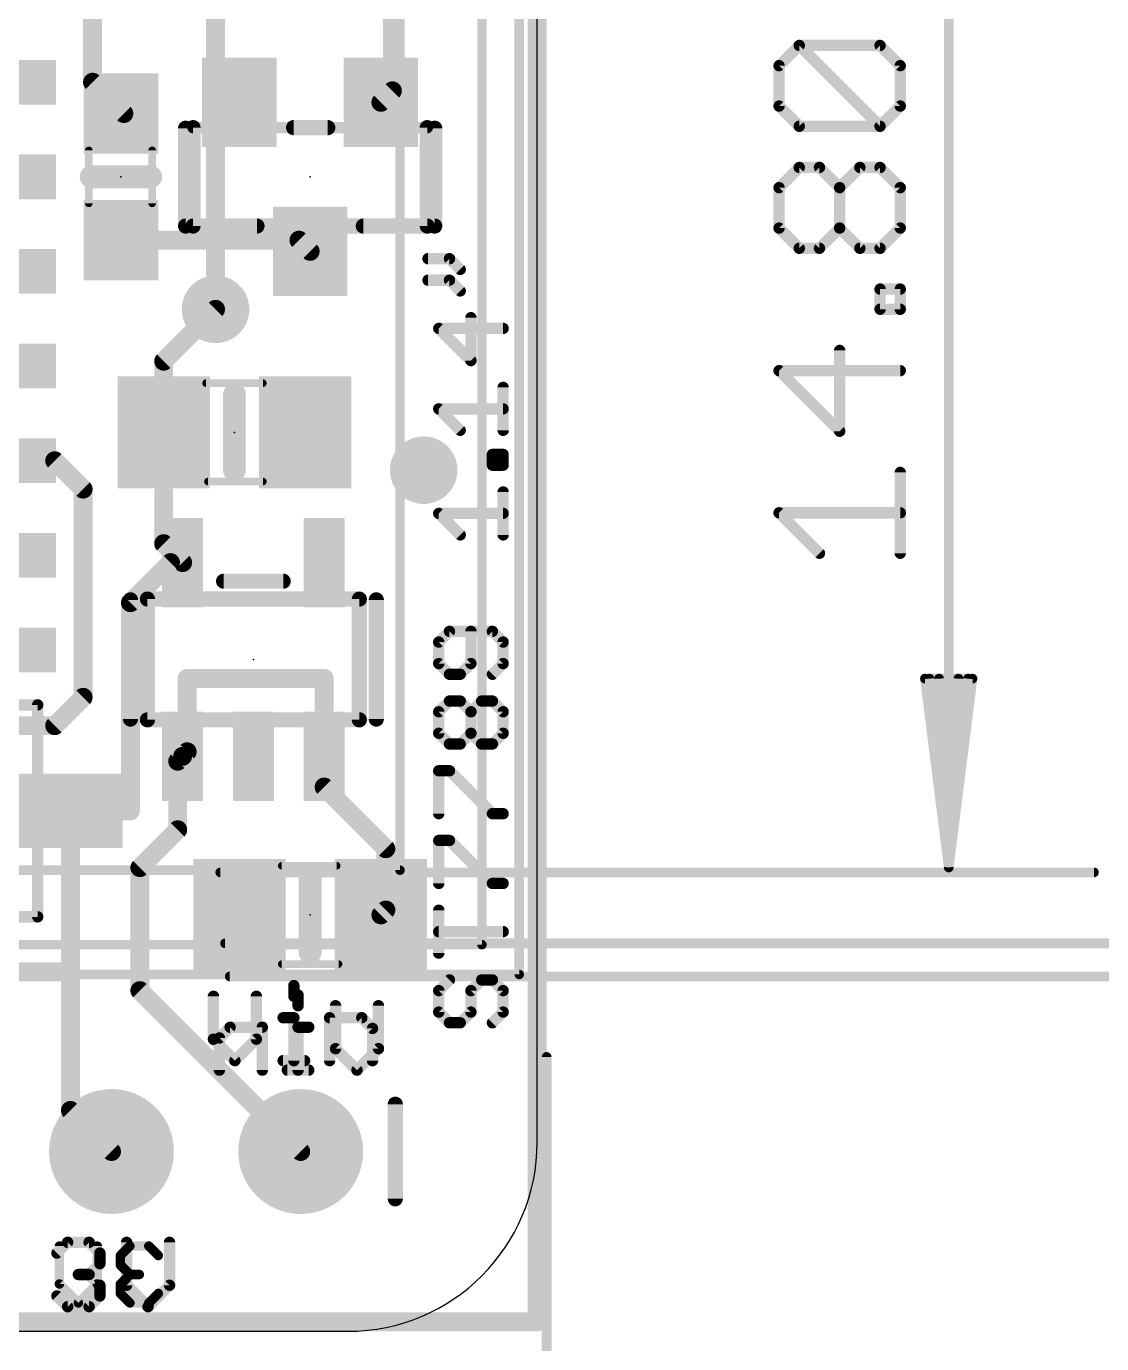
# Model space of a CAD drawing. Extents: x -17.3 to 47, y -18 to 22.9.
# Drawn here: x 23.37 to 37.8, y -8.93 to 8.75 of the extents above; entities that cross this region are included whole.
import ezdxf

# ---------------------------------------------------------------- set-up
doc = ezdxf.new("R2010")
doc.units = 0
for name, color, linetype in [('1', 12, 'CONTINUOUS'), ('16', 5, 'CONTINUOUS'), ('17', 110, 'CONTINUOUS'), ('18', 110, 'CONTINUOUS'), ('20', 53, 'CONTINUOUS'), ('21', 40, 'CONTINUOUS'), ('22', 6, 'CONTINUOUS'), ('23', 53, 'CONTINUOUS'), ('47', 253, 'CONTINUOUS'), ('51', 253, 'CONTINUOUS')]:
    doc.layers.add(name, color=color, linetype=linetype)

# ---------------------------------------------------------------- blocks, each defined once
blk = doc.blocks.new('RECT')
blk.add_solid([(-0.5, -0.5), (0.5, -0.5), (-0.5, 0.5), (0.5, 0.5)])
blk = doc.blocks.new('ROUNDP')
at = {"const_width": 0.5}
blk.add_lwpolyline([(0, -0.25, 1), (0, 0.25, 1), (0, -0.25)], format="xyb", dxfattribs=at)
blk = doc.blocks.new('ROUNDV')
at = {"const_width": 0.5}
blk.add_lwpolyline([(0, -0.25, 1), (0, 0.25, 1), (0, -0.25)], format="xyb", dxfattribs=at)

msp = doc.modelspace()

# ---------------------------------------------------------------- linework, layer by layer
at = {"layer": '1', "const_width": 0.254}
for points in [[(30.226, -8.636), (30.226, 13.843)], [(24.257, 9.779), (24.257, 8.001)], [(28.282, 9.652), (28.282, 7.885)], [(24.257, 8.001), (24.677, 7.581)], [(28.282, 7.885), (28.128, 7.731)], [(24.677, 7.581), (24.638, 7.581)], [(24.638, 5.881), (27.028, 5.881)], [(27.028, 5.881), (27.178, 5.731)], [(25.212, 4.257), (25.908, 4.953)], [(25.212, 3.302), (25.212, 4.257)], [(25.212, 1.8081), (25.212, 3.302)], [(23.749, 2.921), (22.666, 2.921)], [(24.13, 2.54), (23.749, 2.921)], [(24.13, -0.254), (24.13, 2.54)], [(25.466, 1.5541), (25.212, 1.8081)], [(25.3031, 1.5541), (24.765, 1.016)], [(25.3031, 1.5541), (25.466, 1.5541)], [(24.765, 1.016), (24.765, -1.778)], [(25.527, 0), (27.366, 0)], [(25.527, 0), (25.527, -0.9851)], [(27.366, -1.0461), (27.366, 0)], [(23.749, -0.635), (24.13, -0.254)], [(23.114, -0.635), (23.749, -0.635)], [(25.527, -0.9851), (25.466, -1.0461)], [(25.4, -1.1121), (25.466, -1.0461)], [(25.4, -2.032), (25.4, -1.1121)], [(27.366, -1.0461), (27.366, -1.458)], [(27.366, -1.458), (28.194, -2.286)], [(23.96, -1.778), (23.96, -3.937)], [(24.765, -1.778), (23.96, -1.778)], [(24.892, -2.54), (25.4, -2.032)], [(28.194, -2.286), (28.194, -3.109)], [(24.892, -4.191), (24.892, -2.54)], [(28.194, -3.109), (28.128, -3.175)], [(20.281, -3.937), (23.96, -3.937)], [(23.96, -3.937), (23.96, -5.799)], [(24.892, -4.191), (27.051, -6.35)], [(24.511, -6.35), (23.96, -5.799)], [(-1.397, -8.636), (30.226, -8.636)]]:
    msp.add_lwpolyline(points, dxfattribs=at)
at = {"layer": '1', "const_width": 0.127}
for points in [[(24.3019, 8.0459, 1), (24.2121, 7.9561)], [(24.1935, 8.001, 1), (24.3205, 8.001)], [(28.3269, 7.8401, 1), (28.2371, 7.9299)], [(28.0831, 7.7759, 1), (28.1729, 7.6861)], [(28.2185, 7.885, 1), (28.3455, 7.885)], [(24.638, 7.6445, 1), (24.638, 7.5175)], [(24.6321, 7.5361, 1), (24.7219, 7.6259)], [(24.677, 7.5175, 1), (24.677, 7.6445)], [(24.638, 5.9445, 1), (24.638, 5.8175)], [(27.0729, 5.9259, 1), (26.9831, 5.8361)], [(27.028, 5.8175, 1), (27.028, 5.9445)], [(27.1331, 5.6861, 1), (27.2229, 5.7759)], [(25.9529, 4.9081, 1), (25.8631, 4.9979)], [(25.2755, 4.257, 1), (25.1485, 4.257)], [(25.1671, 4.3019, 1), (25.2569, 4.2121)], [(25.2755, 3.302, 1), (25.1485, 3.302)], [(25.1485, 3.302, 1), (25.2755, 3.302)], [(23.7939, 2.9659, 1), (23.7041, 2.8761)], [(23.749, 2.8575, 1), (23.749, 2.9845)], [(24.1935, 2.54, 1), (24.0665, 2.54)], [(24.0851, 2.4951, 1), (24.1749, 2.5849)], [(25.2569, 1.853, 1), (25.1671, 1.7632)], [(25.1485, 1.8081, 1), (25.2755, 1.8081)], [(25.3031, 1.6176, 1), (25.3031, 1.4906)], [(25.348, 1.5092, 1), (25.2582, 1.599)], [(25.4211, 1.5092, 1), (25.5109, 1.599)], [(25.466, 1.4906, 1), (25.466, 1.6176)], [(24.8285, 1.016, 1), (24.7015, 1.016)], [(24.7201, 1.0609, 1), (24.8099, 0.9711)], [(25.527, 0.0635, 1), (25.527, -0.0635)], [(25.5905, 0, 1), (25.4635, 0)], [(27.4295, 0, 1), (27.3025, 0)], [(27.366, -0.0635, 1), (27.366, 0.0635)], [(24.1749, -0.2989, 1), (24.0851, -0.2091)], [(24.0665, -0.254, 1), (24.1935, -0.254)], [(23.7041, -0.5901, 1), (23.7939, -0.6799)], [(23.749, -0.6985, 1), (23.749, -0.5715)], [(25.5719, -1.03, 1), (25.4821, -0.9402)], [(25.4635, -1.1121, 1), (25.3365, -1.1121)], [(25.3551, -1.0672, 1), (25.4449, -1.157)], [(25.4211, -1.0012, 1), (25.5109, -1.091)], [(25.5109, -1.091, 1), (25.4211, -1.0012)], [(25.4635, -0.9851, 1), (25.5905, -0.9851)], [(27.4295, -1.0461, 1), (27.3025, -1.0461)], [(27.3025, -1.0461, 1), (27.4295, -1.0461)], [(27.4109, -1.4131, 1), (27.3211, -1.5029)], [(27.3025, -1.458, 1), (27.4295, -1.458)], [(24.0235, -1.778, 1), (23.8965, -1.778)], [(23.96, -1.7145, 1), (23.96, -1.8415)], [(24.7015, -1.778, 1), (24.8285, -1.778)], [(24.765, -1.8415, 1), (24.765, -1.7145)], [(25.4449, -2.0769, 1), (25.3551, -1.9871)], [(25.3365, -2.032, 1), (25.4635, -2.032)], [(28.2575, -2.286, 1), (28.1305, -2.286)], [(28.1491, -2.3309, 1), (28.2389, -2.2411)], [(24.9555, -2.54, 1), (24.8285, -2.54)], [(24.8471, -2.4951, 1), (24.9369, -2.5849)], [(28.2389, -3.1539, 1), (28.1491, -3.0641)], [(28.0831, -3.1301, 1), (28.1729, -3.2199)], [(28.1305, -3.109, 1), (28.2575, -3.109)], [(24.0235, -3.937, 1), (23.8965, -3.937)], [(23.8965, -3.937, 1), (24.0235, -3.937)], [(23.96, -4.0005, 1), (23.96, -3.8735)], [(24.9369, -4.1461, 1), (24.8471, -4.2359)], [(24.8285, -4.191, 1), (24.9555, -4.191)], [(24.0049, -5.7541, 1), (23.9151, -5.8439)], [(23.8965, -5.799, 1), (24.0235, -5.799)], [(24.4661, -6.3949, 1), (24.5559, -6.3051)], [(27.0061, -6.3949, 1), (27.0959, -6.3051)], [(30.1625, -8.636, 1), (30.2895, -8.636)], [(30.226, -8.6995, 1), (30.226, -8.5725)]]:
    msp.add_lwpolyline(points, format="xyb", dxfattribs=at)
at = {"layer": '16', "const_width": 0.254}
for points in [[(30.226, -8.636), (30.226, 13.843)], [(25.908, 4.953), (25.908, 9.525)], [(-1.397, -8.636), (30.226, -8.636)]]:
    msp.add_lwpolyline(points, dxfattribs=at)
at = {"layer": '16', "const_width": 0.127}
for points in [[(25.8445, 4.953, 1), (25.9715, 4.953)], [(30.1625, -8.636, 1), (30.2895, -8.636)], [(30.226, -8.6995, 1), (30.226, -8.5725)]]:
    msp.add_lwpolyline(points, format="xyb", dxfattribs=at)
at = {"layer": '20'}
for p, q in [((30.226, -6.223), (30.226, 16.51)), ((1.016, -8.763), (27.686, -8.763))]:
    msp.add_line(p, q, dxfattribs=at)
msp.add_arc((27.686, -6.223), 2.54, 270, 0, dxfattribs=at)
at = {"layer": '21'}
for points, const_width in [([(25.5056, 6.0706), (25.5056, 7.3834)], 0.2032), ([(26.9556, 7.3914), (27.4144, 7.3914)], 0.2032), ([(28.8504, 7.3834), (28.8504, 6.0706)], 0.2032), ([(24.238, 6.731), (25.038, 6.731)], 0.3048), ([(26.4644, 6.0706), (25.5056, 6.0706)], 0.2032), ([(28.8504, 6.0706), (27.8916, 6.0706)], 0.2032), ([(28.7604, 5.6323), (29.0485, 5.6323)], 0.1524), ([(29.0485, 5.6323), (29.1926, 5.4883)], 0.1524), ([(28.7604, 5.3442), (29.0485, 5.3442)], 0.1524), ([(29.0485, 5.3442), (29.1926, 5.2001)], 0.1524), ([(29.3366, 4.2646), (29.3366, 4.8409)], 0.1524), ([(29.7688, 4.6968), (28.9045, 4.6968)], 0.1524), ([(28.9045, 4.6968), (29.3366, 4.2646)], 0.1524), ([(26.162, 3.81), (26.162, 2.794)], 0.3048), ([(29.7688, 3.3291), (29.7688, 3.9053)], 0.1524), ([(29.1926, 3.3291), (28.9045, 3.6172)], 0.1524), ([(28.9045, 3.6172), (29.7688, 3.6172)], 0.1524), ([(29.6247, 2.8614), (29.6247, 3.0054)], 0.1524), ([(29.6247, 3.0054), (29.7688, 3.0054)], 0.1524), ([(29.7688, 3.0054), (29.7688, 2.8614)], 0.1524), ([(29.7688, 2.8614), (29.6247, 2.8614)], 0.1524), ([(29.7688, 1.9258), (29.7688, 2.5021)], 0.1524), ([(29.1926, 1.9258), (28.9045, 2.2139)], 0.1524), ([(28.9045, 2.2139), (29.7688, 2.2139)], 0.1524), ([(26.016, 1.304), (26.816, 1.304)], 0.2032), ([(24.766, 1.054), (24.766, -0.546)], 0.2032), ([(28.066, 1.054), (28.066, -0.546)], 0.2032), ([(29.0485, 0.631), (28.9045, 0.487)], 0.1524), ([(29.6247, 0.631), (29.0485, 0.631)], 0.1524), ([(29.3366, 0.1988), (29.3366, 0.631)], 0.1524), ([(29.7688, 0.487), (29.6247, 0.631)], 0.1524), ([(28.9045, 0.487), (28.9045, 0.1988)], 0.1524), ([(29.7688, 0.1988), (29.7688, 0.487)], 0.1524), ([(28.9045, 0.1988), (29.0485, 0.0548)], 0.1524), ([(29.1926, 0.0548), (29.3366, 0.1988)], 0.1524), ([(29.6247, 0.0548), (29.7688, 0.1988)], 0.1524), ([(29.0485, 0.0548), (29.1926, 0.0548)], 0.1524), ([(28.9045, -0.4486), (29.0485, -0.3045)], 0.1524), ([(29.0485, -0.3045), (29.1926, -0.3045)], 0.1524), ([(29.1926, -0.3045), (29.3366, -0.4486)], 0.1524), ([(29.3366, -0.4486), (29.4807, -0.3045)], 0.1524), ([(29.4807, -0.3045), (29.6247, -0.3045)], 0.1524), ([(29.6247, -0.3045), (29.7688, -0.4486)], 0.1524), ([(28.9045, -0.7367), (28.9045, -0.4486)], 0.1524), ([(29.3366, -0.7367), (29.3366, -0.4486)], 0.1524), ([(29.7688, -0.4486), (29.7688, -0.7367)], 0.1524), ([(29.0485, -0.8807), (28.9045, -0.7367)], 0.1524), ([(29.3366, -0.7367), (29.1926, -0.8807)], 0.1524), ([(29.4807, -0.8807), (29.3366, -0.7367)], 0.1524), ([(29.7688, -0.7367), (29.6247, -0.8807)], 0.1524), ([(29.1926, -0.8807), (29.0485, -0.8807)], 0.1524), ([(29.6247, -0.8807), (29.4807, -0.8807)], 0.1524), ([(28.9045, -1.8162), (28.9045, -1.24)], 0.1524), ([(28.9045, -1.24), (29.0485, -1.24)], 0.1524), ([(29.0485, -1.24), (29.6247, -1.8162)], 0.1524), ([(29.6247, -1.8162), (29.7688, -1.8162)], 0.1524), ([(28.9045, -2.7518), (28.9045, -2.1755)], 0.1524), ([(28.9045, -2.1755), (29.0485, -2.1755)], 0.1524), ([(29.0485, -2.1755), (29.6247, -2.7518)], 0.1524), ([(27.178, -3.683), (27.178, -2.667)], 0.3048), ([(29.6247, -2.7518), (29.7688, -2.7518)], 0.1524), ([(28.9045, -3.6873), (28.9045, -3.1111)], 0.1524), ([(29.7688, -3.3992), (28.9045, -3.3992)], 0.1524), ([(26.9594, -4.1224), (26.9594, -4.2665)], 0.1524), ([(29.0485, -4.0466), (28.9045, -4.1906)], 0.1524), ([(29.3366, -4.1906), (29.4807, -4.0466)], 0.1524), ([(29.4807, -4.0466), (29.6247, -4.0466)], 0.1524), ([(29.6247, -4.0466), (29.7688, -4.1906)], 0.1524), ([(25.8798, -4.2665), (25.8798, -4.8427)], 0.1524), ([(26.4561, -4.8427), (26.4561, -4.2665)], 0.1524), ([(28.9045, -4.1906), (28.9045, -4.4787)], 0.1524), ([(29.3366, -4.4787), (29.3366, -4.1906)], 0.1524), ([(29.7688, -4.1906), (29.7688, -4.4787)], 0.1524), ([(28.9045, -4.4787), (29.0485, -4.6228)], 0.1524), ([(29.1926, -4.6228), (29.3366, -4.4787)], 0.1524), ([(29.7688, -4.4787), (29.6247, -4.6228)], 0.1524), ([(26.8154, -4.5546), (26.9594, -4.5546)], 0.1524), ([(26.9594, -4.5546), (26.9594, -5.1308)], 0.1524), ([(27.439, -5.1308), (27.439, -4.5546)], 0.1524), ([(27.439, -4.5546), (27.8712, -4.5546)], 0.1524), ([(27.8712, -4.5546), (28.0153, -4.6986)], 0.1524), ([(29.0485, -4.6228), (29.1926, -4.6228)], 0.1524), ([(25.8798, -4.8427), (26.168, -5.1308)], 0.1524), ([(26.168, -5.1308), (26.4561, -4.8427)], 0.1524), ([(28.0153, -4.6986), (28.0153, -5.1308)], 0.1524), ([(26.8154, -5.1308), (27.1035, -5.1308)], 0.1524), ([(23.7787, -7.7125), (23.9227, -7.5685)], 0.1524), ([(23.9227, -7.5685), (24.2109, -7.5685)], 0.1524), ([(24.2109, -7.5685), (24.3549, -7.7125)], 0.1524), ([(24.7142, -7.5685), (24.7142, -8.1447)], 0.1524), ([(25.2904, -8.1447), (25.2904, -7.5685)], 0.1524), ([(24.3549, -7.7125), (24.3549, -7.8566)], 0.1524), ([(24.2109, -8.0006), (24.0668, -8.0006)], 0.1524), ([(24.3549, -7.8566), (24.2109, -8.0006)], 0.1524), ([(24.2109, -8.0006), (24.3549, -8.1447)], 0.1524), ([(24.3549, -8.1447), (24.3549, -8.2887)], 0.1524), ([(24.7142, -8.1447), (25.0023, -8.4328)], 0.1524), ([(25.0023, -8.4328), (25.2904, -8.1447)], 0.1524), ([(23.9227, -8.4328), (23.7787, -8.2887)], 0.1524), ([(24.3549, -8.2887), (24.2109, -8.4328)], 0.1524), ([(24.2109, -8.4328), (23.9227, -8.4328)], 0.1524)]:
    msp.add_lwpolyline(points, dxfattribs=dict(at, const_width=const_width))
for points, const_width in [([(25.5564, 7.3834, 1), (25.4548, 7.3834)], 0.1016), ([(26.9556, 7.4422, 1), (26.9556, 7.3406)], 0.1016), ([(27.4144, 7.3406, 1), (27.4144, 7.4422)], 0.1016), ([(28.9012, 7.3834, 1), (28.7996, 7.3834)], 0.1016), ([(24.238, 6.8072, 1), (24.238, 6.6548)], 0.1524), ([(25.038, 6.6548, 1), (25.038, 6.8072)], 0.1524), ([(25.5056, 6.1214, 1), (25.5056, 6.0198)], 0.1016), ([(25.4548, 6.0706, 1), (25.5564, 6.0706)], 0.1016), ([(26.4644, 6.0198, 1), (26.4644, 6.1214)], 0.1016), ([(27.8916, 6.1214, 1), (27.8916, 6.0198)], 0.1016), ([(28.7996, 6.0706, 1), (28.9012, 6.0706)], 0.1016), ([(28.8504, 6.0198, 1), (28.8504, 6.1214)], 0.1016), ([(28.7604, 5.6704, 1), (28.7604, 5.5942)], 0.0762), ([(29.0755, 5.6593, 1), (29.0216, 5.6054)], 0.0762), ([(29.0485, 5.5942, 1), (29.0485, 5.6704)], 0.0762), ([(29.1656, 5.4613, 1), (29.2195, 5.5152)], 0.0762), ([(28.7604, 5.3823, 1), (28.7604, 5.3061)], 0.0762), ([(29.0755, 5.3711, 1), (29.0216, 5.3173)], 0.0762), ([(29.0485, 5.3061, 1), (29.0485, 5.3823)], 0.0762), ([(29.1656, 5.1732, 1), (29.2195, 5.2271)], 0.0762), ([(29.3747, 4.8409, 1), (29.2985, 4.8409)], 0.0762), ([(28.9045, 4.7349, 1), (28.9045, 4.6587)], 0.0762), ([(28.9314, 4.7237, 1), (28.8775, 4.6699)], 0.0762), ([(29.7688, 4.6587, 1), (29.7688, 4.7349)], 0.0762), ([(29.2985, 4.2646, 1), (29.3747, 4.2646)], 0.0762), ([(29.3097, 4.2377, 1), (29.3636, 4.2916)], 0.0762), ([(26.2382, 3.81, 1), (26.0858, 3.81)], 0.1524), ([(29.8069, 3.9053, 1), (29.7307, 3.9053)], 0.0762), ([(28.9314, 3.6442, 1), (28.8775, 3.5903)], 0.0762), ([(28.9045, 3.6553, 1), (28.9045, 3.5791)], 0.0762), ([(29.7688, 3.5791, 1), (29.7688, 3.6553)], 0.0762), ([(29.1656, 3.3022, 1), (29.2195, 3.3561)], 0.0762), ([(29.7307, 3.3291, 1), (29.8069, 3.3291)], 0.0762), ([(29.6628, 3.0054, 1), (29.5866, 3.0054)], 0.0762), ([(29.6247, 3.0435, 1), (29.6247, 2.9673)], 0.0762), ([(29.8069, 3.0054, 1), (29.7307, 3.0054)], 0.0762), ([(29.7688, 2.9673, 1), (29.7688, 3.0435)], 0.0762), ([(26.0858, 2.794, 1), (26.2382, 2.794)], 0.1524), ([(29.6247, 2.8995, 1), (29.6247, 2.8233)], 0.0762), ([(29.5866, 2.8614, 1), (29.6628, 2.8614)], 0.0762), ([(29.7307, 2.8614, 1), (29.8069, 2.8614)], 0.0762), ([(29.7688, 2.8233, 1), (29.7688, 2.8995)], 0.0762), ([(29.8069, 2.5021, 1), (29.7307, 2.5021)], 0.0762), ([(28.9314, 2.2409, 1), (28.8775, 2.187)], 0.0762), ([(28.9045, 2.252, 1), (28.9045, 2.1758)], 0.0762), ([(29.7688, 2.1758, 1), (29.7688, 2.252)], 0.0762), ([(29.1656, 1.8989, 1), (29.2195, 1.9528)], 0.0762), ([(29.7307, 1.9258, 1), (29.8069, 1.9258)], 0.0762), ([(26.016, 1.3548, 1), (26.016, 1.2532)], 0.1016), ([(26.816, 1.2532, 1), (26.816, 1.3548)], 0.1016), ([(24.8168, 1.054, 1), (24.7152, 1.054)], 0.1016), ([(28.1168, 1.054, 1), (28.0152, 1.054)], 0.1016), ([(29.0485, 0.6691, 1), (29.0485, 0.5929)], 0.0762), ([(29.0755, 0.6041, 1), (29.0216, 0.658)], 0.0762), ([(29.3747, 0.631, 1), (29.2985, 0.631)], 0.0762), ([(29.6517, 0.658, 1), (29.5978, 0.6041)], 0.0762), ([(29.6247, 0.5929, 1), (29.6247, 0.6691)], 0.0762), ([(28.8775, 0.5139, 1), (28.9314, 0.46)], 0.0762), ([(28.9426, 0.487, 1), (28.8664, 0.487)], 0.0762), ([(29.8069, 0.487, 1), (29.7307, 0.487)], 0.0762), ([(29.7419, 0.46, 1), (29.7957, 0.5139)], 0.0762), ([(28.9314, 0.2258, 1), (28.8775, 0.1719)], 0.0762), ([(28.8664, 0.1988, 1), (28.9426, 0.1988)], 0.0762), ([(29.2985, 0.1988, 1), (29.3747, 0.1988)], 0.0762), ([(29.3636, 0.1719, 1), (29.3097, 0.2258)], 0.0762), ([(29.7307, 0.1988, 1), (29.8069, 0.1988)], 0.0762), ([(29.7957, 0.1719, 1), (29.7419, 0.2258)], 0.0762), ([(29.0485, 0.0929, 1), (29.0485, 0.0167)], 0.0762), ([(29.0216, 0.0279, 1), (29.0755, 0.0817)], 0.0762), ([(29.1656, 0.0817, 1), (29.2195, 0.0279)], 0.0762), ([(29.1926, 0.0167, 1), (29.1926, 0.0929)], 0.0762), ([(29.5978, 0.0817, 1), (29.6517, 0.0279)], 0.0762), ([(29.0485, -0.2664, 1), (29.0485, -0.3426)], 0.0762), ([(29.0755, -0.3314, 1), (29.0216, -0.2776)], 0.0762), ([(29.2195, -0.2776, 1), (29.1656, -0.3314)], 0.0762), ([(29.1926, -0.3426, 1), (29.1926, -0.2664)], 0.0762), ([(29.4807, -0.2664, 1), (29.4807, -0.3426)], 0.0762), ([(29.5076, -0.3314, 1), (29.4537, -0.2776)], 0.0762), ([(29.6517, -0.2776, 1), (29.5978, -0.3314)], 0.0762), ([(29.6247, -0.3426, 1), (29.6247, -0.2664)], 0.0762), ([(24.7152, -0.546, 1), (24.8168, -0.546)], 0.1016), ([(28.0152, -0.546, 1), (28.1168, -0.546)], 0.1016), ([(28.8775, -0.4216, 1), (28.9314, -0.4755)], 0.0762), ([(28.9426, -0.4486, 1), (28.8664, -0.4486)], 0.0762), ([(29.3747, -0.4486, 1), (29.2985, -0.4486)], 0.0762), ([(29.3097, -0.4216, 1), (29.3636, -0.4755)], 0.0762), ([(29.3097, -0.4755, 1), (29.3636, -0.4216)], 0.0762), ([(29.8069, -0.4486, 1), (29.7307, -0.4486)], 0.0762), ([(29.7419, -0.4755, 1), (29.7957, -0.4216)], 0.0762), ([(28.9314, -0.7097, 1), (28.8775, -0.7636)], 0.0762), ([(28.8664, -0.7367, 1), (28.9426, -0.7367)], 0.0762), ([(29.3636, -0.7097, 1), (29.3097, -0.7636)], 0.0762), ([(29.2985, -0.7367, 1), (29.3747, -0.7367)], 0.0762), ([(29.3636, -0.7636, 1), (29.3097, -0.7097)], 0.0762), ([(29.7307, -0.7367, 1), (29.8069, -0.7367)], 0.0762), ([(29.7957, -0.7636, 1), (29.7419, -0.7097)], 0.0762), ([(29.0485, -0.8426, 1), (29.0485, -0.9188)], 0.0762), ([(29.0216, -0.9077, 1), (29.0755, -0.8538)], 0.0762), ([(29.1656, -0.8538, 1), (29.2195, -0.9077)], 0.0762), ([(29.1926, -0.9188, 1), (29.1926, -0.8426)], 0.0762), ([(29.4807, -0.8426, 1), (29.4807, -0.9188)], 0.0762), ([(29.4537, -0.9077, 1), (29.5076, -0.8538)], 0.0762), ([(29.5978, -0.8538, 1), (29.6517, -0.9077)], 0.0762), ([(29.6247, -0.9188, 1), (29.6247, -0.8426)], 0.0762), ([(28.9426, -1.24, 1), (28.8664, -1.24)], 0.0762), ([(28.9045, -1.2019, 1), (28.9045, -1.2781)], 0.0762), ([(29.0755, -1.2131, 1), (29.0216, -1.267)], 0.0762), ([(29.0485, -1.2781, 1), (29.0485, -1.2019)], 0.0762), ([(29.6247, -1.7781, 1), (29.6247, -1.8543)], 0.0762), ([(29.5978, -1.8432, 1), (29.6517, -1.7893)], 0.0762), ([(29.7688, -1.8543, 1), (29.7688, -1.7781)], 0.0762), ([(28.8664, -1.8162, 1), (28.9426, -1.8162)], 0.0762), ([(28.9426, -2.1755, 1), (28.8664, -2.1755)], 0.0762), ([(28.9045, -2.1374, 1), (28.9045, -2.2136)], 0.0762), ([(29.0755, -2.1486, 1), (29.0216, -2.2025)], 0.0762), ([(29.0485, -2.2136, 1), (29.0485, -2.1374)], 0.0762), ([(27.2542, -2.667, 1), (27.1018, -2.667)], 0.1524), ([(28.8664, -2.7518, 1), (28.9426, -2.7518)], 0.0762), ([(29.6247, -2.7137, 1), (29.6247, -2.7899)], 0.0762), ([(29.5978, -2.7787, 1), (29.6517, -2.7248)], 0.0762), ([(29.7688, -2.7899, 1), (29.7688, -2.7137)], 0.0762), ([(28.9426, -3.1111, 1), (28.8664, -3.1111)], 0.0762), ([(28.9045, -3.3611, 1), (28.9045, -3.4373)], 0.0762), ([(29.7688, -3.4373, 1), (29.7688, -3.3611)], 0.0762), ([(27.1018, -3.683, 1), (27.2542, -3.683)], 0.1524), ([(28.8664, -3.6873, 1), (28.9426, -3.6873)], 0.0762), ([(26.9975, -4.1224, 1), (26.9213, -4.1224)], 0.0762), ([(29.0755, -4.0735, 1), (29.0216, -4.0196)], 0.0762), ([(29.4807, -4.0085, 1), (29.4807, -4.0847)], 0.0762), ([(29.5076, -4.0735, 1), (29.4537, -4.0196)], 0.0762), ([(29.6517, -4.0196, 1), (29.5978, -4.0735)], 0.0762), ([(29.6247, -4.0847, 1), (29.6247, -4.0085)], 0.0762), ([(25.9179, -4.2665, 1), (25.8417, -4.2665)], 0.0762), ([(26.4942, -4.2665, 1), (26.418, -4.2665)], 0.0762), ([(26.9213, -4.2665, 1), (26.9975, -4.2665)], 0.0762), ([(28.8775, -4.1637, 1), (28.9314, -4.2176)], 0.0762), ([(28.9426, -4.1906, 1), (28.8664, -4.1906)], 0.0762), ([(29.3747, -4.1906, 1), (29.2985, -4.1906)], 0.0762), ([(29.3097, -4.1637, 1), (29.3636, -4.2176)], 0.0762), ([(29.8069, -4.1906, 1), (29.7307, -4.1906)], 0.0762), ([(29.7419, -4.2176, 1), (29.7957, -4.1637)], 0.0762), ([(28.9314, -4.4518, 1), (28.8775, -4.5057)], 0.0762), ([(29.3636, -4.5057, 1), (29.3097, -4.4518)], 0.0762), ([(29.7957, -4.5057, 1), (29.7419, -4.4518)], 0.0762), ([(26.8154, -4.5165, 1), (26.8154, -4.5927)], 0.0762), ([(26.9975, -4.5546, 1), (26.9213, -4.5546)], 0.0762), ([(26.9594, -4.5927, 1), (26.9594, -4.5165)], 0.0762), ([(27.4771, -4.5546, 1), (27.4009, -4.5546)], 0.0762), ([(27.439, -4.5165, 1), (27.439, -4.5927)], 0.0762), ([(27.8981, -4.5276, 1), (27.8443, -4.5815)], 0.0762), ([(27.8712, -4.5927, 1), (27.8712, -4.5165)], 0.0762), ([(28.8664, -4.4787, 1), (28.9426, -4.4787)], 0.0762), ([(29.0485, -4.5847, 1), (29.0485, -4.6609)], 0.0762), ([(29.0216, -4.6497, 1), (29.0755, -4.5959)], 0.0762), ([(29.1656, -4.5959, 1), (29.2195, -4.6497)], 0.0762), ([(29.1926, -4.6609, 1), (29.1926, -4.5847)], 0.0762), ([(29.2985, -4.4787, 1), (29.3747, -4.4787)], 0.0762), ([(29.5978, -4.5959, 1), (29.6517, -4.6497)], 0.0762), ([(29.7307, -4.4787, 1), (29.8069, -4.4787)], 0.0762), ([(25.9068, -4.8157, 1), (25.8529, -4.8696)], 0.0762), ([(26.483, -4.8696, 1), (26.4291, -4.8157)], 0.0762), ([(28.0534, -4.6986, 1), (27.9772, -4.6986)], 0.0762), ([(27.9883, -4.7256, 1), (28.0422, -4.6717)], 0.0762), ([(25.8417, -4.8427, 1), (25.9179, -4.8427)], 0.0762), ([(26.418, -4.8427, 1), (26.4942, -4.8427)], 0.0762), ([(26.141, -5.1039, 1), (26.1949, -5.1577)], 0.0762), ([(26.141, -5.1577, 1), (26.1949, -5.1039)], 0.0762), ([(26.8154, -5.0927, 1), (26.8154, -5.1689)], 0.0762), ([(26.9213, -5.1308, 1), (26.9975, -5.1308)], 0.0762), ([(27.1035, -5.1689, 1), (27.1035, -5.0927)], 0.0762), ([(27.4009, -5.1308, 1), (27.4771, -5.1308)], 0.0762), ([(27.9772, -5.1308, 1), (28.0534, -5.1308)], 0.0762), ([(23.9227, -7.5304, 1), (23.9227, -7.6066)], 0.0762), ([(23.9497, -7.5954, 1), (23.8958, -7.5415)], 0.0762), ([(24.2378, -7.5415, 1), (24.1839, -7.5954)], 0.0762), ([(24.2109, -7.6066, 1), (24.2109, -7.5304)], 0.0762), ([(24.7523, -7.5685, 1), (24.6761, -7.5685)], 0.0762), ([(25.3285, -7.5685, 1), (25.2523, -7.5685)], 0.0762), ([(23.7517, -7.6856, 1), (23.8056, -7.7395)], 0.0762), ([(24.393, -7.7125, 1), (24.3168, -7.7125)], 0.0762), ([(24.328, -7.7395, 1), (24.3818, -7.6856)], 0.0762), ([(24.0668, -7.9625, 1), (24.0668, -8.0387)], 0.0762), ([(24.2378, -7.9737, 1), (24.1839, -8.0276)], 0.0762), ([(24.1839, -7.9737, 1), (24.2378, -8.0276)], 0.0762), ([(24.2109, -8.0387, 1), (24.2109, -7.9625)], 0.0762), ([(24.3168, -7.8566, 1), (24.393, -7.8566)], 0.0762), ([(24.3818, -7.8835, 1), (24.328, -7.8296)], 0.0762), ([(24.393, -8.1447, 1), (24.3168, -8.1447)], 0.0762), ([(24.328, -8.1716, 1), (24.3818, -8.1177)], 0.0762), ([(24.7411, -8.1177, 1), (24.6873, -8.1716)], 0.0762), ([(24.6761, -8.1447, 1), (24.7523, -8.1447)], 0.0762), ([(25.2523, -8.1447, 1), (25.3285, -8.1447)], 0.0762), ([(25.3174, -8.1716, 1), (25.2635, -8.1177)], 0.0762), ([(23.8056, -8.2618, 1), (23.7517, -8.3157)], 0.0762), ([(24.3168, -8.2887, 1), (24.393, -8.2887)], 0.0762), ([(24.3818, -8.3157, 1), (24.328, -8.2618)], 0.0762), ([(23.9227, -8.3947, 1), (23.9227, -8.4709)], 0.0762), ([(23.8958, -8.4597, 1), (23.9497, -8.4059)], 0.0762), ([(24.1839, -8.4059, 1), (24.2378, -8.4597)], 0.0762), ([(24.2109, -8.4709, 1), (24.2109, -8.3947)], 0.0762), ([(24.9754, -8.4059, 1), (25.0293, -8.4597)], 0.0762), ([(24.9754, -8.4597, 1), (25.0293, -8.4059)], 0.0762)]:
    msp.add_lwpolyline(points, format="xyb", dxfattribs=dict(at, const_width=const_width))
at = {"layer": '22'}
for points, const_width in [([(29.984, 13.626), (29.984, -3.974)], 0.127), ([(29.484, -3.574), (29.484, 13.226)], 0.127), ([(28.384, -2.574), (28.384, 12.226)], 0.127), ([(3.484, -2.574), (28.384, -2.574)], 0.127), ([(-0.316, -3.574), (29.484, -3.574)], 0.127), ([(29.984, -3.974), (-1.016, -3.974)], 0.127), ([(27.0156, -4.2494), (27.0156, -4.3935)], 0.1524), ([(27.5189, -4.9697), (27.5189, -4.3935)], 0.1524), ([(28.0952, -4.3935), (28.0952, -4.9697)], 0.1524), ([(26.1038, -4.6816), (25.9597, -4.8256)], 0.1524), ([(25.9597, -4.8256), (25.9597, -5.2578)], 0.1524), ([(26.536, -4.6816), (26.1038, -4.6816)], 0.1524), ([(26.536, -5.2578), (26.536, -4.6816)], 0.1524), ([(27.1596, -4.6816), (27.0156, -4.6816)], 0.1524), ([(27.0156, -4.6816), (27.0156, -5.2578)], 0.1524), ([(27.807, -5.2578), (27.5189, -4.9697)], 0.1524), ([(28.0952, -4.9697), (27.807, -5.2578)], 0.1524), ([(27.1596, -5.2578), (26.8715, -5.2578)], 0.1524), ([(23.8121, -8.1278), (23.8121, -7.6194)], 0.127), ([(24.3205, -7.6194), (24.3205, -8.1278)], 0.127), ([(24.7578, -7.6194), (24.6306, -7.7465)], 0.127), ([(25.012, -7.6194), (24.7578, -7.6194)], 0.127), ([(25.1391, -7.7465), (25.012, -7.6194)], 0.127), ([(24.6306, -7.7465), (24.6306, -7.8736)], 0.127), ([(24.6306, -7.8736), (24.7578, -8.0007)], 0.127), ([(24.7578, -8.0007), (24.6306, -8.1278)], 0.127), ([(24.7578, -8.0007), (24.8849, -8.0007)], 0.127), ([(24.0663, -8.382), (23.8121, -8.1278)], 0.127), ([(24.3205, -8.1278), (24.0663, -8.382)], 0.127), ([(24.6306, -8.1278), (24.6306, -8.2549)], 0.127), ([(24.6306, -8.2549), (24.7578, -8.382)], 0.127), ([(25.012, -8.382), (25.1391, -8.2549)], 0.127), ([(24.7578, -8.382), (25.012, -8.382)], 0.127)]:
    msp.add_lwpolyline(points, dxfattribs=dict(at, const_width=const_width))
for points, const_width in [([(28.3523, -2.574, 1), (28.4157, -2.574)], 0.0635), ([(28.384, -2.6058, 1), (28.384, -2.5423)], 0.0635), ([(29.484, -3.6058, 1), (29.484, -3.5423)], 0.0635), ([(29.4523, -3.574, 1), (29.5158, -3.574)], 0.0635), ([(29.9523, -3.974, 1), (30.0158, -3.974)], 0.0635), ([(29.984, -4.0057, 1), (29.984, -3.9423)], 0.0635), ([(27.0537, -4.2494, 1), (26.9775, -4.2494)], 0.0762), ([(26.9775, -4.3935, 1), (27.0537, -4.3935)], 0.0762), ([(27.557, -4.3935, 1), (27.4808, -4.3935)], 0.0762), ([(28.1333, -4.3935, 1), (28.0571, -4.3935)], 0.0762), ([(25.9978, -4.8256, 1), (25.9216, -4.8256)], 0.0762), ([(25.9328, -4.7987, 1), (25.9867, -4.8526)], 0.0762), ([(26.1038, -4.6435, 1), (26.1038, -4.7197)], 0.0762), ([(26.1307, -4.7085, 1), (26.0769, -4.6546)], 0.0762), ([(26.5741, -4.6816, 1), (26.4979, -4.6816)], 0.0762), ([(26.536, -4.7197, 1), (26.536, -4.6435)], 0.0762), ([(27.0156, -4.6435, 1), (27.0156, -4.7197)], 0.0762), ([(27.0537, -4.6816, 1), (26.9775, -4.6816)], 0.0762), ([(27.1596, -4.7197, 1), (27.1596, -4.6435)], 0.0762), ([(27.5459, -4.9427, 1), (27.492, -4.9966)], 0.0762), ([(27.4808, -4.9697, 1), (27.557, -4.9697)], 0.0762), ([(28.0571, -4.9697, 1), (28.1333, -4.9697)], 0.0762), ([(28.1221, -4.9966, 1), (28.0682, -4.9427)], 0.0762), ([(25.9216, -5.2578, 1), (25.9978, -5.2578)], 0.0762), ([(26.4979, -5.2578, 1), (26.5741, -5.2578)], 0.0762), ([(26.8715, -5.2197, 1), (26.8715, -5.2959)], 0.0762), ([(26.9775, -5.2578, 1), (27.0537, -5.2578)], 0.0762), ([(27.1596, -5.2959, 1), (27.1596, -5.2197)], 0.0762), ([(27.7801, -5.2309, 1), (27.834, -5.2847)], 0.0762), ([(27.7801, -5.2847, 1), (27.834, -5.2309)], 0.0762), ([(23.8438, -7.6194, 1), (23.7803, -7.6194)], 0.0635), ([(24.3523, -7.6194, 1), (24.2888, -7.6194)], 0.0635), ([(24.7578, -7.5876, 1), (24.7578, -7.6511)], 0.0635), ([(24.7802, -7.6418, 1), (24.7353, -7.5969)], 0.0635), ([(25.0344, -7.5969, 1), (24.9895, -7.6418)], 0.0635), ([(25.012, -7.6511, 1), (25.012, -7.5876)], 0.0635), ([(24.6624, -7.7465, 1), (24.5989, -7.7465)], 0.0635), ([(24.6082, -7.724, 1), (24.6531, -7.7689)], 0.0635), ([(25.1166, -7.7689, 1), (25.1615, -7.724)], 0.0635), ([(24.6531, -7.8511, 1), (24.6082, -7.896)], 0.0635), ([(24.5989, -7.8736, 1), (24.6624, -7.8736)], 0.0635), ([(24.7578, -7.9689, 1), (24.7578, -8.0324)], 0.0635), ([(24.7802, -8.0231, 1), (24.7353, -7.9782)], 0.0635), ([(24.7353, -8.0231, 1), (24.7802, -7.9782)], 0.0635), ([(24.8849, -8.0324, 1), (24.8849, -7.9689)], 0.0635), ([(23.7803, -8.1278, 1), (23.8438, -8.1278)], 0.0635), ([(23.8345, -8.1053, 1), (23.7896, -8.1502)], 0.0635), ([(24.2888, -8.1278, 1), (24.3523, -8.1278)], 0.0635), ([(24.343, -8.1502, 1), (24.298, -8.1053)], 0.0635), ([(24.6624, -8.1278, 1), (24.5989, -8.1278)], 0.0635), ([(24.6082, -8.1053, 1), (24.6531, -8.1502)], 0.0635), ([(24.6531, -8.2324, 1), (24.6082, -8.2773)], 0.0635), ([(24.5989, -8.2549, 1), (24.6624, -8.2549)], 0.0635), ([(25.1615, -8.2773, 1), (25.1166, -8.2324)], 0.0635), ([(24.0438, -8.3595, 1), (24.0887, -8.4045)], 0.0635), ([(24.0438, -8.4045, 1), (24.0887, -8.3595)], 0.0635), ([(24.7578, -8.3502, 1), (24.7578, -8.4138)], 0.0635), ([(24.7353, -8.4045, 1), (24.7802, -8.3595)], 0.0635), ([(24.9895, -8.3595, 1), (25.0344, -8.4045)], 0.0635), ([(25.012, -8.4138, 1), (25.012, -8.3502)], 0.0635)]:
    msp.add_lwpolyline(points, format="xyb", dxfattribs=dict(at, const_width=const_width))
at = {"layer": '23'}
for p in [(24.638, 6.731), (27.178, 6.731), (26.162, 3.302), (26.416, 0.254), (27.178, -3.175)]:
    msp.add_point(p, dxfattribs=at)
at = {"layer": '47'}
for points, const_width in [([(35.7505, -2.5385), (35.7505, 12.127)], 0.13), ([(33.4728, 8.223), (33.744, 8.4942)], 0.1524), ([(33.744, 8.4942), (34.8286, 8.4942)], 0.1524), ([(34.8286, 7.4095), (33.744, 8.4942)], 0.1524), ([(34.8286, 8.4942), (35.0998, 8.223)], 0.1524), ([(33.4728, 7.6807), (33.4728, 8.223)], 0.1524), ([(35.0998, 8.223), (35.0998, 7.6807)], 0.1524), ([(33.744, 7.4095), (33.4728, 7.6807)], 0.1524), ([(35.0998, 7.6807), (34.8286, 7.4095)], 0.1524), ([(34.8286, 7.4095), (33.744, 7.4095)], 0.1524), ([(33.4728, 6.5858), (33.744, 6.857)], 0.1524), ([(33.744, 6.857), (34.0151, 6.857)], 0.1524), ([(34.0151, 6.857), (34.2863, 6.5858)], 0.1524), ([(34.2863, 6.5858), (34.5575, 6.857)], 0.1524), ([(34.5575, 6.857), (34.8286, 6.857)], 0.1524), ([(34.8286, 6.857), (35.0998, 6.5858)], 0.1524), ([(33.4728, 6.0435), (33.4728, 6.5858)], 0.1524), ([(34.2863, 6.0435), (34.2863, 6.5858)], 0.1524), ([(35.0998, 6.5858), (35.0998, 6.0435)], 0.1524), ([(33.744, 5.7723), (33.4728, 6.0435)], 0.1524), ([(34.2863, 6.0435), (34.0151, 5.7723)], 0.1524), ([(34.5575, 5.7723), (34.2863, 6.0435)], 0.1524), ([(35.0998, 6.0435), (34.8286, 5.7723)], 0.1524), ([(34.0151, 5.7723), (33.744, 5.7723)], 0.1524), ([(34.8286, 5.7723), (34.5575, 5.7723)], 0.1524), ([(34.8286, 4.9538), (34.8286, 5.2249)], 0.1524), ([(34.8286, 5.2249), (35.0998, 5.2249)], 0.1524), ([(35.0998, 5.2249), (35.0998, 4.9538)], 0.1524), ([(35.0998, 4.9538), (34.8286, 4.9538)], 0.1524), ([(34.2863, 3.3166), (34.2863, 4.4013)], 0.1524), ([(35.0998, 4.1301), (33.4728, 4.1301)], 0.1524), ([(33.4728, 4.1301), (34.2863, 3.3166)], 0.1524), ([(35.0998, 1.6795), (35.0998, 2.7641)], 0.1524), ([(34.0151, 1.6795), (33.4728, 2.2218)], 0.1524), ([(33.4728, 2.2218), (35.0998, 2.2218)], 0.1524), ([(35.7505, -2.5385), (35.4313, -0.0035)], 0.13), ([(35.4313, -0.0035), (36.0697, -0.0035)], 0.13), ([(35.7505, -2.5385), (35.4905, -0.0035)], 0.13), ([(35.7505, -2.5385), (35.6205, -0.0035)], 0.13), ([(36.0697, -0.0035), (35.7505, -2.5385)], 0.13), ([(35.8805, -0.0035), (35.7505, -2.5385)], 0.13), ([(36.0105, -0.0035), (35.7505, -2.5385)], 0.13), ([(25.9715, -2.6035), (37.7005, -2.6035)], 0.13), ([(26.035, -3.556), (42.1455, -3.556)], 0.13), ([(26.0985, -4.0005), (46.908, -4.0005)], 0.13), ([(30.353, -5.08), (30.353, -17.952)], 0.13)]:
    msp.add_lwpolyline(points, dxfattribs=dict(at, const_width=const_width))
for points, const_width in [([(33.7709, 8.5211, 1), (33.717, 8.4672)], 0.0762), ([(33.744, 8.5323, 1), (33.744, 8.4561)], 0.0762), ([(33.7709, 8.4672, 1), (33.717, 8.5211)], 0.0762), ([(34.8556, 8.5211, 1), (34.8017, 8.4672)], 0.0762), ([(34.8286, 8.4561, 1), (34.8286, 8.5323)], 0.0762), ([(33.5109, 8.223, 1), (33.4347, 8.223)], 0.0762), ([(33.4459, 8.2499, 1), (33.4998, 8.1961)], 0.0762), ([(35.1379, 8.223, 1), (35.0617, 8.223)], 0.0762), ([(35.0729, 8.1961, 1), (35.1267, 8.2499)], 0.0762), ([(33.4998, 7.7076, 1), (33.4459, 7.6537)], 0.0762), ([(33.4347, 7.6807, 1), (33.5109, 7.6807)], 0.0762), ([(35.0617, 7.6807, 1), (35.1379, 7.6807)], 0.0762), ([(35.1267, 7.6537, 1), (35.0729, 7.7076)], 0.0762), ([(33.744, 7.4476, 1), (33.744, 7.3714)], 0.0762), ([(33.717, 7.3826, 1), (33.7709, 7.4364)], 0.0762), ([(34.8017, 7.4364, 1), (34.8556, 7.3826)], 0.0762), ([(34.8017, 7.3826, 1), (34.8556, 7.4364)], 0.0762), ([(34.8286, 7.3714, 1), (34.8286, 7.4476)], 0.0762), ([(33.744, 6.8951, 1), (33.744, 6.8189)], 0.0762), ([(33.7709, 6.8301, 1), (33.717, 6.8839)], 0.0762), ([(34.0421, 6.8839, 1), (33.9882, 6.8301)], 0.0762), ([(34.0151, 6.8189, 1), (34.0151, 6.8951)], 0.0762), ([(34.5575, 6.8951, 1), (34.5575, 6.8189)], 0.0762), ([(34.5844, 6.8301, 1), (34.5305, 6.8839)], 0.0762), ([(34.8556, 6.8839, 1), (34.8017, 6.8301)], 0.0762), ([(34.8286, 6.8189, 1), (34.8286, 6.8951)], 0.0762), ([(33.5109, 6.5858, 1), (33.4347, 6.5858)], 0.0762), ([(33.4459, 6.6128, 1), (33.4998, 6.5589)], 0.0762), ([(34.3244, 6.5858, 1), (34.2482, 6.5858)], 0.0762), ([(34.2594, 6.6128, 1), (34.3132, 6.5589)], 0.0762), ([(34.2594, 6.5589, 1), (34.3132, 6.6128)], 0.0762), ([(35.1379, 6.5858, 1), (35.0617, 6.5858)], 0.0762), ([(35.0729, 6.5589, 1), (35.1267, 6.6128)], 0.0762), ([(33.4347, 6.0435, 1), (33.5109, 6.0435)], 0.0762), ([(33.4998, 6.0704, 1), (33.4459, 6.0166)], 0.0762), ([(34.2482, 6.0435, 1), (34.3244, 6.0435)], 0.0762), ([(34.3132, 6.0704, 1), (34.2594, 6.0166)], 0.0762), ([(34.3132, 6.0166, 1), (34.2594, 6.0704)], 0.0762), ([(35.0617, 6.0435, 1), (35.1379, 6.0435)], 0.0762), ([(35.1267, 6.0166, 1), (35.0729, 6.0704)], 0.0762), ([(33.744, 5.8104, 1), (33.744, 5.7342)], 0.0762), ([(33.717, 5.7454, 1), (33.7709, 5.7993)], 0.0762), ([(33.9882, 5.7993, 1), (34.0421, 5.7454)], 0.0762), ([(34.0151, 5.7342, 1), (34.0151, 5.8104)], 0.0762), ([(34.5575, 5.8104, 1), (34.5575, 5.7342)], 0.0762), ([(34.5305, 5.7454, 1), (34.5844, 5.7993)], 0.0762), ([(34.8017, 5.7993, 1), (34.8556, 5.7454)], 0.0762), ([(34.8286, 5.7342, 1), (34.8286, 5.8104)], 0.0762), ([(34.8667, 5.2249, 1), (34.7905, 5.2249)], 0.0762), ([(34.8286, 5.263, 1), (34.8286, 5.1868)], 0.0762), ([(35.1379, 5.2249, 1), (35.0617, 5.2249)], 0.0762), ([(35.0998, 5.1868, 1), (35.0998, 5.263)], 0.0762), ([(34.8286, 4.9919, 1), (34.8286, 4.9157)], 0.0762), ([(34.7905, 4.9538, 1), (34.8667, 4.9538)], 0.0762), ([(35.0617, 4.9538, 1), (35.1379, 4.9538)], 0.0762), ([(35.0998, 4.9157, 1), (35.0998, 4.9919)], 0.0762), ([(34.3244, 4.4013, 1), (34.2482, 4.4013)], 0.0762), ([(33.4728, 4.1682, 1), (33.4728, 4.092)], 0.0762), ([(33.4998, 4.157, 1), (33.4459, 4.1032)], 0.0762), ([(35.0998, 4.092, 1), (35.0998, 4.1682)], 0.0762), ([(34.2594, 3.2897, 1), (34.3132, 3.3435)], 0.0762), ([(34.2482, 3.3166, 1), (34.3244, 3.3166)], 0.0762), ([(35.1379, 2.7641, 1), (35.0617, 2.7641)], 0.0762), ([(33.4998, 2.2487, 1), (33.4459, 2.1948)], 0.0762), ([(33.4728, 2.2599, 1), (33.4728, 2.1837)], 0.0762), ([(35.0998, 2.1837, 1), (35.0998, 2.2599)], 0.0762), ([(33.9882, 1.6525, 1), (34.0421, 1.7064)], 0.0762), ([(35.0617, 1.6795, 1), (35.1379, 1.6795)], 0.0762), ([(35.4635, 0.0006, 1), (35.399, -0.0076)], 0.065), ([(35.4313, 0.029, 1), (35.4313, -0.036)], 0.065), ([(35.5228, -0.0002, 1), (35.4582, -0.0068)], 0.065), ([(35.653, -0.0018, 1), (35.588, -0.0052)], 0.065), ([(35.913, -0.0052, 1), (35.848, -0.0018)], 0.065), ([(36.0428, -0.0068, 1), (35.9782, -0.0002)], 0.065), ([(36.102, -0.0076, 1), (36.0375, 0.0006)], 0.065), ([(36.0697, -0.036, 1), (36.0697, 0.029)], 0.065), ([(25.9715, -2.571, 1), (25.9715, -2.636)], 0.065), ([(35.7183, -2.5344, 1), (35.7827, -2.5426)], 0.065), ([(35.7182, -2.5352, 1), (35.7828, -2.5418)], 0.065), ([(35.718, -2.5402, 1), (35.783, -2.5368)], 0.065), ([(35.718, -2.5368, 1), (35.783, -2.5402)], 0.065), ([(35.718, -2.5385, 1), (35.783, -2.5385)], 0.065), ([(35.7182, -2.5418, 1), (35.7828, -2.5352)], 0.065), ([(35.7183, -2.5426, 1), (35.7827, -2.5344)], 0.065), ([(37.7005, -2.636, 1), (37.7005, -2.571)], 0.065), ([(26.035, -3.5235, 1), (26.035, -3.5885)], 0.065), ([(26.0985, -3.968, 1), (26.0985, -4.033)], 0.065), ([(30.3855, -5.08, 1), (30.3205, -5.08)], 0.065)]:
    msp.add_lwpolyline(points, format="xyb", dxfattribs=dict(at, const_width=const_width))
at = {"layer": '51'}
for points, const_width in [([(25.6056, 6.0706), (25.6056, 7.3914)], 0.2032), ([(25.6056, 7.3914), (28.7504, 7.3914)], 0.1524), ([(28.7504, 7.3914), (28.7504, 6.0706)], 0.2032), ([(24.206, 6.375), (24.206, 7.087)], 0.1016), ([(25.057, 6.375), (25.057, 7.087)], 0.1016), ([(28.7504, 6.0706), (25.6056, 6.0706)], 0.2032), ([(25.781, 3.962), (26.543, 3.962)], 0.1016), ([(25.806, 2.642), (26.543, 2.642)], 0.1016), ([(24.9936, -0.5564), (24.9936, 1.0644)], 0.2032), ([(24.9936, 1.0644), (27.8384, 1.0644)], 0.2032), ([(27.8384, 1.0644), (27.8384, -0.5564)], 0.2032), ([(22.1996, -0.3556), (23.5204, -0.3556)], 0.1524), ([(23.5204, -0.3556), (23.5204, -3.2004)], 0.1524), ([(27.8384, -0.5564), (24.9936, -0.5564)], 0.2032), ([(27.534, -2.515), (26.797, -2.515)], 0.1016), ([(23.5204, -3.2004), (22.1996, -3.2004)], 0.1524), ([(27.559, -3.835), (26.797, -3.835)], 0.1016), ([(28.321, -6.985), (28.321, -5.715)], 0.2032)]:
    msp.add_lwpolyline(points, dxfattribs=dict(at, const_width=const_width))
for points, const_width in [([(25.6564, 7.3914, 1), (25.5548, 7.3914)], 0.1016), ([(25.6056, 7.4295, 1), (25.6056, 7.3533)], 0.0762), ([(28.8012, 7.3914, 1), (28.6996, 7.3914)], 0.1016), ([(28.7504, 7.3533, 1), (28.7504, 7.4295)], 0.0762), ([(24.2314, 7.087, 1), (24.1806, 7.087)], 0.0508), ([(25.0824, 7.087, 1), (25.0316, 7.087)], 0.0508), ([(24.1806, 6.375, 1), (24.2314, 6.375)], 0.0508), ([(25.0316, 6.375, 1), (25.0824, 6.375)], 0.0508), ([(25.6056, 6.1214, 1), (25.6056, 6.0198)], 0.1016), ([(25.5548, 6.0706, 1), (25.6564, 6.0706)], 0.1016), ([(28.6996, 6.0706, 1), (28.8012, 6.0706)], 0.1016), ([(28.7504, 6.0198, 1), (28.7504, 6.1214)], 0.1016), ([(25.781, 3.9874, 1), (25.781, 3.9366)], 0.0508), ([(26.543, 3.9366, 1), (26.543, 3.9874)], 0.0508), ([(25.806, 2.6674, 1), (25.806, 2.6166)], 0.0508), ([(26.543, 2.6166, 1), (26.543, 2.6674)], 0.0508), ([(25.0444, 1.0644, 1), (24.9428, 1.0644)], 0.1016), ([(24.9936, 1.1152, 1), (24.9936, 1.0136)], 0.1016), ([(27.8892, 1.0644, 1), (27.7876, 1.0644)], 0.1016), ([(27.8384, 1.0136, 1), (27.8384, 1.1152)], 0.1016), ([(23.5585, -0.3556, 1), (23.4823, -0.3556)], 0.0762), ([(23.5204, -0.3937, 1), (23.5204, -0.3175)], 0.0762), ([(24.9936, -0.5056, 1), (24.9936, -0.6072)], 0.1016), ([(24.9428, -0.5564, 1), (25.0444, -0.5564)], 0.1016), ([(27.7876, -0.5564, 1), (27.8892, -0.5564)], 0.1016), ([(27.8384, -0.6072, 1), (27.8384, -0.5056)], 0.1016), ([(26.797, -2.4896, 1), (26.797, -2.5404)], 0.0508), ([(27.534, -2.5404, 1), (27.534, -2.4896)], 0.0508), ([(23.4823, -3.2004, 1), (23.5585, -3.2004)], 0.0762), ([(23.5204, -3.2385, 1), (23.5204, -3.1623)], 0.0762), ([(26.797, -3.8096, 1), (26.797, -3.8604)], 0.0508), ([(27.559, -3.8604, 1), (27.559, -3.8096)], 0.0508), ([(28.3718, -5.715, 1), (28.2702, -5.715)], 0.1016), ([(28.2702, -6.985, 1), (28.3718, -6.985)], 0.1016)]:
    msp.add_lwpolyline(points, format="xyb", dxfattribs=dict(at, const_width=const_width))

# ---------------------------------------------------------------- block references
at = {"layer": '1'}
for p, yscale, rotation in [((26.228, 7.731), 1.2, 180), ((28.128, 7.731), 1.2, 180), ((27.178, 5.731), 1.2, 180), ((23.96, -1.778), 1.4, 270)]:
    msp.add_blockref('RECT', p, dxfattribs=dict(at, yscale=yscale, rotation=rotation))
for p, xscale, yscale, rotation in [((22.666, 8.001), 0.6, 2.2, 270), ((22.666, 6.731), 0.6, 2.2, 270), ((22.666, 5.461), 0.6, 2.2, 270), ((22.666, 4.191), 0.6, 2.2, 270), ((22.666, 2.921), 0.6, 2.2, 270), ((22.666, 1.651), 0.6, 2.2, 270), ((22.666, 0.381), 0.6, 2.2, 270), ((26.228, -3.175), 1.24, 1.5, 180), ((28.128, -3.175), 1.24, 1.5, 180)]:
    msp.add_blockref('RECT', p, dxfattribs=dict(at, xscale=xscale, yscale=yscale, rotation=rotation))
at = {"layer": '1', "xscale": 1.075, "rotation": 90}
for p in [(24.638, 7.581), (24.638, 5.881)]:
    msp.add_blockref('RECT', p, dxfattribs=at)
at = {"layer": '1'}
for p, xscale, yscale in [((25.212, 3.302), 1.24, 1.5), ((27.112, 3.302), 1.24, 1.5), ((25.466, 1.5541), 0.55, 1.2), ((27.366, 1.5541), 0.55, 1.2), ((25.466, -1.0461), 0.55, 1.2), ((26.416, -1.0461), 0.55, 1.2), ((27.366, -1.0461), 0.55, 1.2)]:
    msp.add_blockref('RECT', p, dxfattribs=dict(at, xscale=xscale, yscale=yscale))
at = {"layer": '17', "xscale": 1.6764, "yscale": 1.6764, "rotation": 270}
for p in [(24.511, -6.35), (24.511, -6.35), (27.051, -6.35), (27.051, -6.35)]:
    msp.add_blockref('ROUNDP', p, dxfattribs=at)
at = {"layer": '18', "xscale": 0.9064, "yscale": 0.9064}
for p in [(25.908, 4.953), (25.908, 4.953), (28.702, 2.794), (28.702, 2.794)]:
    msp.add_blockref('ROUNDV', p, dxfattribs=at)
at = {"layer": '51'}
for p, xscale, yscale, rotation in [((26.2382, 7.7343), 0.4572, 0.5842, 180), ((28.1178, 7.7343), 0.4572, 0.5842, 180), ((24.6329, 7.3113), 0.5001, 0.95, 90), ((24.6329, 6.1429), 0.5001, 0.95, 90), ((27.178, 5.7277), 0.4572, 0.5842, 180), ((23.8633, -1.778), 0.4572, 0.5842, 270), ((26.4474, -3.1762), 0.7501, 1.4501, 180), ((27.8952, -3.1762), 0.7501, 1.4501, 180), ((24.511, -6.35), 0.508, 0.508, 180), ((27.051, -6.35), 0.508, 0.508, 180)]:
    msp.add_blockref('RECT', p, dxfattribs=dict(at, xscale=xscale, yscale=yscale, rotation=rotation))
for p, xscale, yscale in [((25.4449, 3.3032), 0.7501, 1.4501), ((26.8926, 3.3032), 0.7501, 1.4501), ((25.466, 1.429), 0.5, 0.65), ((27.366, 1.429), 0.5, 0.65), ((25.466, -0.921), 0.5, 0.65), ((26.416, -0.921), 0.5, 0.65), ((27.366, -0.921), 0.5, 0.65)]:
    msp.add_blockref('RECT', p, dxfattribs=dict(at, xscale=xscale, yscale=yscale))

doc.saveas('drawing.dxf')
